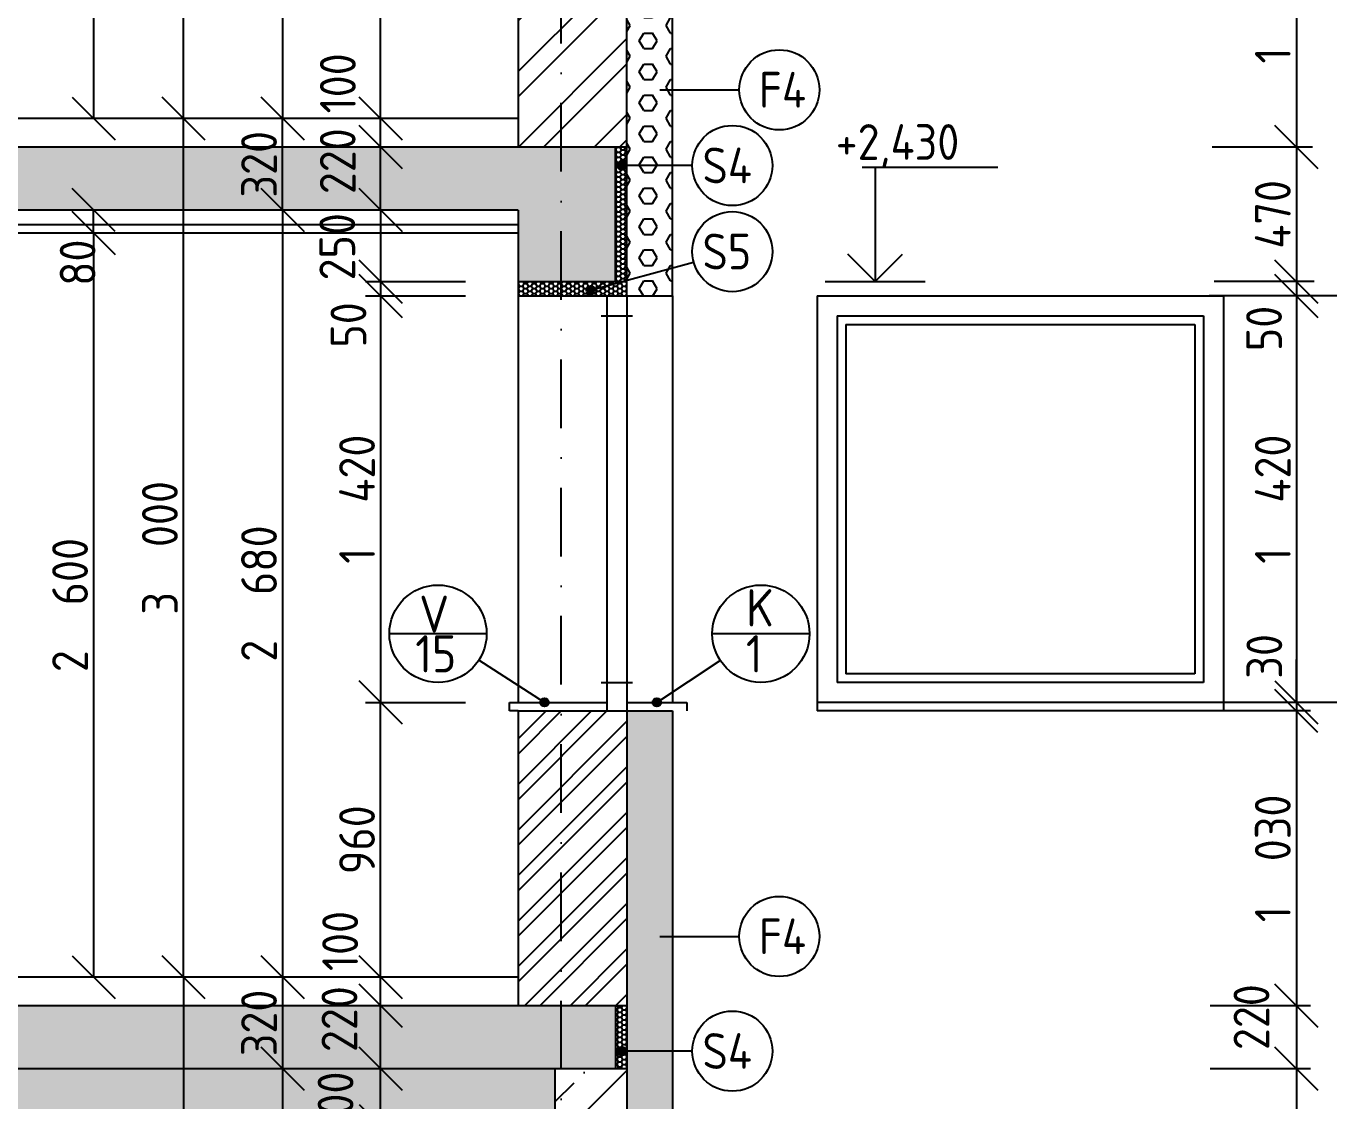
# Model space of a CAD drawing. Extents: x 3792242 to 5145247, y -1546315 to -1031918.
# Drawn here: x 3807620 to 3812174, y -1536076 to -1532321 of the extents above; entities that cross this region are included whole.
import ezdxf

# ---------------------------------------------------------------- set-up
doc = ezdxf.new("R2010")
doc.units = 0
doc.header["$MEASUREMENT"] = 0
doc.linetypes.add('BODKOCIARKOVANA_3', pattern=[5.6, 3, -1.3, 0, -1.3])
doc.layers.get('0').update_dxf_attribs({"linetype": 'CONTINUOUS'})
doc.layers.get('Defpoints').update_dxf_attribs({"color": 61, "linetype": 'CONTINUOUS'})
for name, color, linetype in [('KÓTY', 4, 'CONTINUOUS'), ('MÚRY', 1, 'CONTINUOUS'), ('OKNÁ', 143, 'CONTINUOUS'), ('osi', 253, 'CONTINUOUS'), ('TENKÁ', 7, 'CONTINUOUS'), ('ŠRAFY', 82, 'CONTINUOUS'), ('šrafy-múry', 8, 'CONTINUOUS')]:
    doc.layers.add(name, color=color, linetype=linetype)
doc.styles.add('STYLE1', font='isocp.shx')
doc.dimstyles.new('STANDARD-50', dxfattribs={"dimtxt": 125, "dimasz": 150, "dimexe": 10, "dimexo": 200, "dimgap": 20, "dimtad": 1, "dimdsep": 46, "dimlunit": 6, "dimtxsty": 'STYLE1', "dimblk1": 'OBLIQUE', "dimblk2": 'OBLIQUE', "dimsah": 1, "dimcen": 2.5, "dimse1": 1, "dimse2": 1, "dimadec": 0, "dimazin": 0, "dimtfac": 1, "dimtmove": 1, "dimatfit": 3, "dimldrblk": 'OBLIQUE', "dimfxl": 1, "dimtolj": 1, "dimtzin": 0, "dimarcsym": 0})
pattern_1 = [(45, (42813.19, 2e-09), (53.0330086, 194.4543648), [250, -50, 0, -50])]
pattern_2 = [(0, (-633448.807, -32883.5), (15, 8.660254038), [10, -20]), (120, (-633448.807, -32883.5), (-15, 8.660254038), [10, -20]), (60, (-633448.807, -32883.5), (4e-15, 17.320508076), [-20, 10])]
pattern_3 = [(0, (-652064.81, -17883.5), (0, 54.12658774), [31.25, -62.5]), (120, (-652064.81, -17883.5), (-46.875, -27.06329387), [31.25, -62.5]), (60, (-652033.56, -17883.5), (-46.875, 27.06329387), [31.25, -62.5])]

# ---------------------------------------------------------------- blocks, each defined once
blk = doc.blocks.new('_OBLIQUE')
at = {"color": 0, "linetype": 'ByBlock'}
blk.add_line((-0.5, -0.5), (0.5, 0.5), dxfattribs=at)
blk = doc.blocks.new('*D33600')
at = {"layer": 'Defpoints', "color": 0}
for p in [(3809340.2, -1533263.8), (3808859.7, -1534683.8), (3809340.2, -1534683.8)]:
    blk.add_point(p, dxfattribs=at)
at = {"layer": 'KÓTY', "color": 0, "lineweight": -2, "ltscale": 0.25}
blk.add_line((3808859.7, -1533263.8), (3808859.7, -1534683.8), dxfattribs=at)
at = {"layer": 'KÓTY', "color": 0, "linetype": 'ByBlock', "lineweight": -2, "xscale": 150, "yscale": 150, "zscale": 150}
for p, rotation in [((3808859.7, -1533263.8), 90), ((3808859.7, -1534683.8), 270)]:
    blk.add_blockref('_OBLIQUE', p, dxfattribs=dict(at, rotation=rotation))
at = {"layer": 'KÓTY', "color": 0, "insert": (3808777.2, -1533973.8), "char_height": 125, "attachment_point": 5, "rotation": 90, "style": 'STYLE1'}
blk.add_mtext('\\A1;1ﾠ420', dxfattribs=at)
blk = doc.blocks.new('*D33601')
at = {"layer": 'Defpoints', "color": 0}
for p in [(3809340.2, -1533213.8), (3808859.7, -1533263.8), (3809340.2, -1533263.8)]:
    blk.add_point(p, dxfattribs=at)
at = {"layer": 'KÓTY', "color": 0, "lineweight": -2, "ltscale": 0.25}
blk.add_line((3808859.7, -1533213.8), (3808859.7, -1533263.8), dxfattribs=at)
at = {"layer": 'KÓTY', "color": 0, "linetype": 'ByBlock', "lineweight": -2, "xscale": 150, "yscale": 150, "zscale": 150}
for p, rotation in [((3808859.7, -1533213.8), 90), ((3808859.7, -1533263.8), 270)]:
    blk.add_blockref('_OBLIQUE', p, dxfattribs=dict(at, rotation=rotation))
at = {"layer": 'KÓTY', "color": 0, "insert": (3808747.2, -1533365), "char_height": 125, "attachment_point": 5, "rotation": 90, "style": 'STYLE1'}
blk.add_mtext('\\A1;50', dxfattribs=at)
blk = doc.blocks.new('*D33602')
at = {"layer": 'Defpoints', "color": 0}
for p in [(3809340.2, -1532963.8), (3808859.7, -1533213.8), (3809340.2, -1533213.8)]:
    blk.add_point(p, dxfattribs=at)
at = {"layer": 'KÓTY', "color": 0, "lineweight": -2, "ltscale": 0.25}
blk.add_line((3808859.7, -1532963.8), (3808859.7, -1533213.8), dxfattribs=at)
at = {"layer": 'KÓTY', "color": 0, "linetype": 'ByBlock', "lineweight": -2, "xscale": 150, "yscale": 150, "zscale": 150}
for p, rotation in [((3808859.7, -1532963.8), 90), ((3808859.7, -1533213.8), 270)]:
    blk.add_blockref('_OBLIQUE', p, dxfattribs=dict(at, rotation=rotation))
at = {"layer": 'KÓTY', "color": 0, "insert": (3808708.2, -1533092), "char_height": 125, "attachment_point": 5, "rotation": 90, "style": 'STYLE1'}
blk.add_mtext('\\A1;250', dxfattribs=at)
blk = doc.blocks.new('*D33603')
at = {"layer": 'Defpoints', "color": 0}
for p in [(3808859.7, -1532743.8), (3809340.2, -1532743.8), (3809340.2, -1532963.8)]:
    blk.add_point(p, dxfattribs=at)
at = {"layer": 'KÓTY', "color": 0, "lineweight": -2, "ltscale": 0.25}
blk.add_line((3808859.7, -1532963.8), (3808859.7, -1532743.8), dxfattribs=at)
at = {"layer": 'KÓTY', "color": 0, "linetype": 'ByBlock', "lineweight": -2, "xscale": 150, "yscale": 150, "zscale": 150}
for p, rotation in [((3808859.7, -1532743.8), 90), ((3808859.7, -1532963.8), 270)]:
    blk.add_blockref('_OBLIQUE', p, dxfattribs=dict(at, rotation=rotation))
at = {"layer": 'KÓTY', "color": 0, "insert": (3808709.7, -1532793), "char_height": 125, "attachment_point": 5, "rotation": 90, "style": 'STYLE1'}
blk.add_mtext('\\A1;220', dxfattribs=at)
blk = doc.blocks.new('*D33604')
at = {"layer": 'Defpoints', "color": 0}
for p in [(3808859.7, -1532643.8), (3808859.7, -1532643.8), (3808859.7, -1532743.8)]:
    blk.add_point(p, dxfattribs=at)
at = {"layer": 'KÓTY', "color": 0, "lineweight": -2, "ltscale": 0.25}
blk.add_line((3808859.7, -1532743.8), (3808859.7, -1532643.8), dxfattribs=at)
at = {"layer": 'KÓTY', "color": 0, "linetype": 'ByBlock', "lineweight": -2, "xscale": 150, "yscale": 150, "zscale": 150}
for p, rotation in [((3808859.7, -1532643.8), 90), ((3808859.7, -1532743.8), 270)]:
    blk.add_blockref('_OBLIQUE', p, dxfattribs=dict(at, rotation=rotation))
at = {"layer": 'KÓTY', "color": 0, "insert": (3808710.2, -1532521), "char_height": 125, "attachment_point": 5, "rotation": 90, "style": 'STYLE1'}
blk.add_mtext('\\A1;100', dxfattribs=at)
blk = doc.blocks.new('*D33605')
at = {"layer": 'Defpoints', "color": 0}
for p in [(3808859.7, -1534683.8), (3808859.7, -1534683.8), (3808859.7, -1535643.8)]:
    blk.add_point(p, dxfattribs=at)
at = {"layer": 'KÓTY', "color": 0, "lineweight": -2, "ltscale": 0.25}
blk.add_line((3808859.7, -1535643.8), (3808859.7, -1534683.8), dxfattribs=at)
at = {"layer": 'KÓTY', "color": 0, "linetype": 'ByBlock', "lineweight": -2, "xscale": 150, "yscale": 150, "zscale": 150}
for p, rotation in [((3808859.7, -1534683.8), 90), ((3808859.7, -1535643.8), 270)]:
    blk.add_blockref('_OBLIQUE', p, dxfattribs=dict(at, rotation=rotation))
at = {"layer": 'KÓTY', "color": 0, "insert": (3808777.2, -1535163.8), "char_height": 125, "attachment_point": 5, "rotation": 90, "style": 'STYLE1'}
blk.add_mtext('\\A1;960', dxfattribs=at)
blk = doc.blocks.new('*D33609')
at = {"layer": 'Defpoints', "color": 0}
for p in [(3808859.7, -1531683.8), (3808859.7, -1531683.8), (3808859.7, -1532643.8)]:
    blk.add_point(p, dxfattribs=at)
at = {"layer": 'KÓTY', "color": 0, "lineweight": -2, "ltscale": 0.25}
blk.add_line((3808859.7, -1532643.8), (3808859.7, -1531683.8), dxfattribs=at)
at = {"layer": 'KÓTY', "color": 0, "linetype": 'ByBlock', "lineweight": -2, "xscale": 150, "yscale": 150, "zscale": 150}
for p, rotation in [((3808859.7, -1531683.8), 90), ((3808859.7, -1532643.8), 270)]:
    blk.add_blockref('_OBLIQUE', p, dxfattribs=dict(at, rotation=rotation))
at = {"layer": 'KÓTY', "color": 0, "insert": (3808777.2, -1532163.8), "char_height": 125, "attachment_point": 5, "rotation": 90, "style": 'STYLE1'}
blk.add_mtext('\\A1;960', dxfattribs=at)
blk = doc.blocks.new('*D33610')
at = {"layer": 'Defpoints', "color": 0}
for p in [(3808859.7, -1535743.8), (3809340.2, -1535743.8), (3809340.2, -1535963.8)]:
    blk.add_point(p, dxfattribs=at)
at = {"layer": 'KÓTY', "color": 0, "lineweight": -2, "ltscale": 0.25}
blk.add_line((3808859.7, -1535963.8), (3808859.7, -1535743.8), dxfattribs=at)
at = {"layer": 'KÓTY', "color": 0, "linetype": 'ByBlock', "lineweight": -2, "xscale": 150, "yscale": 150, "zscale": 150}
for p, rotation in [((3808859.7, -1535743.8), 90), ((3808859.7, -1535963.8), 270)]:
    blk.add_blockref('_OBLIQUE', p, dxfattribs=dict(at, rotation=rotation))
at = {"layer": 'KÓTY', "color": 0, "insert": (3808715.7, -1535790.5), "char_height": 125, "attachment_point": 5, "rotation": 90, "style": 'STYLE1'}
blk.add_mtext('\\A1;220', dxfattribs=at)
blk = doc.blocks.new('*D33611')
at = {"layer": 'Defpoints', "color": 0}
for p in [(3808859.7, -1535643.8), (3808859.7, -1535643.8), (3808859.7, -1535743.8)]:
    blk.add_point(p, dxfattribs=at)
at = {"layer": 'KÓTY', "color": 0, "lineweight": -2, "ltscale": 0.25}
blk.add_line((3808859.7, -1535743.8), (3808859.7, -1535643.8), dxfattribs=at)
at = {"layer": 'KÓTY', "color": 0, "linetype": 'ByBlock', "lineweight": -2, "xscale": 150, "yscale": 150, "zscale": 150}
for p, rotation in [((3808859.7, -1535643.8), 90), ((3808859.7, -1535743.8), 270)]:
    blk.add_blockref('_OBLIQUE', p, dxfattribs=dict(at, rotation=rotation))
at = {"layer": 'KÓTY', "color": 0, "insert": (3808718.2, -1535517.5), "char_height": 125, "attachment_point": 5, "rotation": 90, "style": 'STYLE1'}
blk.add_mtext('\\A1;100', dxfattribs=at)
blk = doc.blocks.new('*D33618')
at = {"layer": 'Defpoints', "color": 0}
for p in [(3808859.7, -1532963.8), (3808517.2, -1535643.8), (3808859.7, -1535643.8)]:
    blk.add_point(p, dxfattribs=at)
at = {"layer": 'KÓTY', "color": 0, "lineweight": -2, "ltscale": 0.25}
blk.add_line((3808517.2, -1532963.8), (3808517.2, -1535643.8), dxfattribs=at)
at = {"layer": 'KÓTY', "color": 0, "linetype": 'ByBlock', "lineweight": -2, "xscale": 150, "yscale": 150, "zscale": 150}
for p, rotation in [((3808517.2, -1532963.8), 90), ((3808517.2, -1535643.8), 270)]:
    blk.add_blockref('_OBLIQUE', p, dxfattribs=dict(at, rotation=rotation))
at = {"layer": 'KÓTY', "color": 0, "insert": (3808434.7, -1534303.8), "char_height": 125, "attachment_point": 5, "rotation": 90, "style": 'STYLE1'}
blk.add_mtext('\\A1;2ﾠ680', dxfattribs=at)
blk = doc.blocks.new('*D33619')
at = {"layer": 'Defpoints', "color": 0}
for p in [(3808196.2, -1533043.8), (3807856.7, -1535643.8), (3808196.2, -1535643.8)]:
    blk.add_point(p, dxfattribs=at)
at = {"layer": 'KÓTY', "color": 0, "lineweight": -2, "ltscale": 0.25}
blk.add_line((3807856.7, -1533043.8), (3807856.7, -1535643.8), dxfattribs=at)
at = {"layer": 'KÓTY', "color": 0, "linetype": 'ByBlock', "lineweight": -2, "xscale": 150, "yscale": 150, "zscale": 150}
for p, rotation in [((3807856.7, -1533043.8), 90), ((3807856.7, -1535643.8), 270)]:
    blk.add_blockref('_OBLIQUE', p, dxfattribs=dict(at, rotation=rotation))
at = {"layer": 'KÓTY', "color": 0, "insert": (3807774.2, -1534343.8), "char_height": 125, "attachment_point": 5, "rotation": 90, "style": 'STYLE1'}
blk.add_mtext('\\A1;2ﾠ600', dxfattribs=at)
blk = doc.blocks.new('*D33620')
at = {"layer": 'Defpoints', "color": 0}
for p in [(3807856.7, -1532963.8), (3807856.7, -1532963.8), (3807856.7, -1533043.8)]:
    blk.add_point(p, dxfattribs=at)
at = {"layer": 'KÓTY', "color": 0, "lineweight": -2, "ltscale": 0.25}
blk.add_line((3807856.7, -1533043.8), (3807856.7, -1532963.8), dxfattribs=at)
at = {"layer": 'KÓTY', "color": 0, "linetype": 'ByBlock', "lineweight": -2, "xscale": 150, "yscale": 150, "zscale": 150}
for p, rotation in [((3807856.7, -1532963.8), 90), ((3807856.7, -1533043.8), 270)]:
    blk.add_blockref('_OBLIQUE', p, dxfattribs=dict(at, rotation=rotation))
at = {"layer": 'KÓTY', "color": 0, "insert": (3807800.7, -1533147.5), "char_height": 125, "attachment_point": 5, "rotation": 90, "style": 'STYLE1'}
blk.add_mtext('\\A1;80', dxfattribs=at)
blk = doc.blocks.new('*D33621')
at = {"layer": 'Defpoints', "color": 0}
for p in [(3808170.7, -1532643.8), (3808504.7, -1532643.8), (3808504.7, -1535643.8)]:
    blk.add_point(p, dxfattribs=at)
at = {"layer": 'KÓTY', "color": 0, "lineweight": -2, "ltscale": 0.25}
blk.add_line((3808170.7, -1535643.8), (3808170.7, -1532643.8), dxfattribs=at)
at = {"layer": 'KÓTY', "color": 0, "linetype": 'ByBlock', "lineweight": -2, "xscale": 150, "yscale": 150, "zscale": 150}
for p, rotation in [((3808170.7, -1532643.8), 90), ((3808170.7, -1535643.8), 270)]:
    blk.add_blockref('_OBLIQUE', p, dxfattribs=dict(at, rotation=rotation))
at = {"layer": 'KÓTY', "color": 0, "insert": (3808088.2, -1534143.8), "char_height": 125, "attachment_point": 5, "rotation": 90, "style": 'STYLE1'}
blk.add_mtext('\\A1;3ﾠ000', dxfattribs=at)
blk = doc.blocks.new('*D33622')
at = {"layer": 'Defpoints', "color": 0}
for p in [(3808170.7, -1529643.8), (3808504.7, -1529643.8), (3808504.7, -1532643.8)]:
    blk.add_point(p, dxfattribs=at)
at = {"layer": 'KÓTY', "color": 0, "lineweight": -2, "ltscale": 0.25}
blk.add_line((3808170.7, -1532643.8), (3808170.7, -1529643.8), dxfattribs=at)
at = {"layer": 'KÓTY', "color": 0, "linetype": 'ByBlock', "lineweight": -2, "xscale": 150, "yscale": 150, "zscale": 150}
for p, rotation in [((3808170.7, -1529643.8), 90), ((3808170.7, -1532643.8), 270)]:
    blk.add_blockref('_OBLIQUE', p, dxfattribs=dict(at, rotation=rotation))
at = {"layer": 'KÓTY', "color": 0, "insert": (3808088.2, -1531143.8), "char_height": 125, "attachment_point": 5, "rotation": 90, "style": 'STYLE1'}
blk.add_mtext('\\A1;3ﾠ000', dxfattribs=at)
blk = doc.blocks.new('*D33624')
at = {"layer": 'Defpoints', "color": 0}
for p in [(3808517.2, -1532643.8), (3808517.2, -1532643.8), (3808517.2, -1532963.8)]:
    blk.add_point(p, dxfattribs=at)
at = {"layer": 'KÓTY', "color": 0, "lineweight": -2, "ltscale": 0.25}
blk.add_line((3808517.2, -1532963.8), (3808517.2, -1532643.8), dxfattribs=at)
at = {"layer": 'KÓTY', "color": 0, "linetype": 'ByBlock', "lineweight": -2, "xscale": 150, "yscale": 150, "zscale": 150}
for p, rotation in [((3808517.2, -1532643.8), 90), ((3808517.2, -1532963.8), 270)]:
    blk.add_blockref('_OBLIQUE', p, dxfattribs=dict(at, rotation=rotation))
at = {"layer": 'KÓTY', "color": 0, "insert": (3808434.7, -1532803.8), "char_height": 125, "attachment_point": 5, "rotation": 90, "style": 'STYLE1'}
blk.add_mtext('\\A1;320', dxfattribs=at)
blk = doc.blocks.new('*D33625')
at = {"layer": 'Defpoints', "color": 0}
for p in [(3808859.7, -1529963.8), (3808517.2, -1532643.8), (3808859.7, -1532643.8)]:
    blk.add_point(p, dxfattribs=at)
at = {"layer": 'KÓTY', "color": 0, "lineweight": -2, "ltscale": 0.25}
blk.add_line((3808517.2, -1529963.8), (3808517.2, -1532643.8), dxfattribs=at)
at = {"layer": 'KÓTY', "color": 0, "linetype": 'ByBlock', "lineweight": -2, "xscale": 150, "yscale": 150, "zscale": 150}
for p, rotation in [((3808517.2, -1529963.8), 90), ((3808517.2, -1532643.8), 270)]:
    blk.add_blockref('_OBLIQUE', p, dxfattribs=dict(at, rotation=rotation))
at = {"layer": 'KÓTY', "color": 0, "insert": (3808434.7, -1531303.8), "char_height": 125, "attachment_point": 5, "rotation": 90, "style": 'STYLE1'}
blk.add_mtext('\\A1;2ﾠ680', dxfattribs=at)
blk = doc.blocks.new('*D33629')
at = {"layer": 'Defpoints', "color": 0}
for p in [(3808196.2, -1530043.8), (3807856.7, -1532643.8), (3808196.2, -1532643.8)]:
    blk.add_point(p, dxfattribs=at)
at = {"layer": 'KÓTY', "color": 0, "lineweight": -2, "ltscale": 0.25}
blk.add_line((3807856.7, -1530043.8), (3807856.7, -1532643.8), dxfattribs=at)
at = {"layer": 'KÓTY', "color": 0, "linetype": 'ByBlock', "lineweight": -2, "xscale": 150, "yscale": 150, "zscale": 150}
for p, rotation in [((3807856.7, -1530043.8), 90), ((3807856.7, -1532643.8), 270)]:
    blk.add_blockref('_OBLIQUE', p, dxfattribs=dict(at, rotation=rotation))
at = {"layer": 'KÓTY', "color": 0, "insert": (3807774.2, -1531343.8), "char_height": 125, "attachment_point": 5, "rotation": 90, "style": 'STYLE1'}
blk.add_mtext('\\A1;2ﾠ600', dxfattribs=at)
blk = doc.blocks.new('*D33636')
at = {"layer": 'Defpoints', "color": 0}
for p in [(3808517.2, -1535643.8), (3808517.2, -1535963.8), (3808517.2, -1535963.8)]:
    blk.add_point(p, dxfattribs=at)
at = {"layer": 'KÓTY', "color": 0, "lineweight": -2, "ltscale": 0.25}
blk.add_line((3808517.2, -1535643.8), (3808517.2, -1535963.8), dxfattribs=at)
at = {"layer": 'KÓTY', "color": 0, "linetype": 'ByBlock', "lineweight": -2, "xscale": 150, "yscale": 150, "zscale": 150}
for p, rotation in [((3808517.2, -1535643.8), 90), ((3808517.2, -1535963.8), 270)]:
    blk.add_blockref('_OBLIQUE', p, dxfattribs=dict(at, rotation=rotation))
at = {"layer": 'KÓTY', "color": 0, "insert": (3808434.7, -1535803.8), "char_height": 125, "attachment_point": 5, "rotation": 90, "style": 'STYLE1'}
blk.add_mtext('\\A1;320', dxfattribs=at)
blk = doc.blocks.new('*D33637')
at = {"layer": 'Defpoints', "color": 0}
for p in [(3809470.2, -1535963.8), (3808517.2, -1539043.8), (3809470.2, -1539043.8)]:
    blk.add_point(p, dxfattribs=at)
at = {"layer": 'KÓTY', "color": 0, "lineweight": -2, "ltscale": 0.25}
blk.add_line((3808517.2, -1535963.8), (3808517.2, -1539043.8), dxfattribs=at)
at = {"layer": 'KÓTY', "color": 0, "linetype": 'ByBlock', "lineweight": -2, "xscale": 150, "yscale": 150, "zscale": 150}
for p, rotation in [((3808517.2, -1535963.8), 90), ((3808517.2, -1539043.8), 270)]:
    blk.add_blockref('_OBLIQUE', p, dxfattribs=dict(at, rotation=rotation))
at = {"layer": 'KÓTY', "color": 0, "insert": (3808434.7, -1537503.8), "char_height": 125, "attachment_point": 5, "rotation": 90, "style": 'STYLE1'}
blk.add_mtext('\\A1;3ﾠ080', dxfattribs=at)
blk = doc.blocks.new('*D33638')
at = {"layer": 'Defpoints', "color": 0}
for p in [(3808859.7, -1535963.8), (3809270.2, -1535963.8), (3809270.2, -1536163.8)]:
    blk.add_point(p, dxfattribs=at)
at = {"layer": 'KÓTY', "color": 0, "lineweight": -2, "ltscale": 0.25}
blk.add_line((3808859.7, -1536163.8), (3808859.7, -1535963.8), dxfattribs=at)
at = {"layer": 'KÓTY', "color": 0, "linetype": 'ByBlock', "lineweight": -2, "xscale": 150, "yscale": 150, "zscale": 150}
for p, rotation in [((3808859.7, -1535963.8), 90), ((3808859.7, -1536163.8), 270)]:
    blk.add_blockref('_OBLIQUE', p, dxfattribs=dict(at, rotation=rotation))
at = {"layer": 'KÓTY', "color": 0, "insert": (3808702.2, -1536088.8), "char_height": 125, "attachment_point": 5, "rotation": 90, "style": 'STYLE1'}
blk.add_mtext('\\A1;200', dxfattribs=at)
blk = doc.blocks.new('*D33641')
at = {"layer": 'Defpoints', "color": 0}
for p in [(3809340.2, -1535643.8), (3808170.7, -1539043.8), (3809470.2, -1539043.8)]:
    blk.add_point(p, dxfattribs=at)
at = {"layer": 'KÓTY', "color": 0, "lineweight": -2, "ltscale": 0.25}
blk.add_line((3808170.7, -1535643.8), (3808170.7, -1539043.8), dxfattribs=at)
at = {"layer": 'KÓTY', "color": 0, "linetype": 'ByBlock', "lineweight": -2, "xscale": 150, "yscale": 150, "zscale": 150}
for p, rotation in [((3808170.7, -1535643.8), 90), ((3808170.7, -1539043.8), 270)]:
    blk.add_blockref('_OBLIQUE', p, dxfattribs=dict(at, rotation=rotation))
at = {"layer": 'KÓTY', "color": 0, "insert": (3808088.2, -1537343.8), "char_height": 125, "attachment_point": 5, "rotation": 90, "style": 'STYLE1'}
blk.add_mtext('\\A1;3ﾠ400', dxfattribs=at)
blk = doc.blocks.new('*D49485')
at = {"layer": 'Defpoints', "color": 0}
for p in [(3809880.2, -1534683.8), (3809880.2, -1539133.8), (3812403.2, -1539133.8)]:
    blk.add_point(p, dxfattribs=at)
at = {"layer": 'KÓTY', "color": 0, "lineweight": -2, "ltscale": 0.25}
blk.add_line((3812403.2, -1534683.8), (3812403.2, -1539133.8), dxfattribs=at)
at = {"layer": 'KÓTY', "color": 0, "linetype": 'ByBlock', "lineweight": -2, "xscale": 150, "yscale": 150, "zscale": 150}
for p, rotation in [((3812403.2, -1534683.8), 90), ((3812403.2, -1539133.8), 270)]:
    blk.add_blockref('_OBLIQUE', p, dxfattribs=dict(at, rotation=rotation))
at = {"layer": 'KÓTY', "color": 0, "insert": (3812320.7, -1536908.8), "char_height": 125, "attachment_point": 5, "rotation": 90, "style": 'STYLE1'}
blk.add_mtext('\\A1;4ﾠ450', dxfattribs=at)
blk = doc.blocks.new('*D49486')
at = {"layer": 'Defpoints', "color": 0}
for p in [(3809680.2, -1535743.8), (3809680.2, -1535963.8), (3812060.2, -1535963.8)]:
    blk.add_point(p, dxfattribs=at)
at = {"layer": 'KÓTY', "color": 0, "lineweight": -2, "ltscale": 0.25}
blk.add_line((3812060.2, -1535743.8), (3812060.2, -1535963.8), dxfattribs=at)
at = {"layer": 'KÓTY', "color": 0, "linetype": 'ByBlock', "lineweight": -2, "xscale": 150, "yscale": 150, "zscale": 150}
for p, rotation in [((3812060.2, -1535743.8), 90), ((3812060.2, -1535963.8), 270)]:
    blk.add_blockref('_OBLIQUE', p, dxfattribs=dict(at, rotation=rotation))
at = {"layer": 'KÓTY', "color": 0, "insert": (3811903.2, -1535783.5), "char_height": 125, "attachment_point": 5, "rotation": 90, "style": 'STYLE1'}
blk.add_mtext('\\A1;220', dxfattribs=at)
blk = doc.blocks.new('*D49487')
at = {"layer": 'Defpoints', "color": 0}
for p in [(3809720.2, -1535963.8), (3809880.2, -1539133.8), (3812060.2, -1539133.8)]:
    blk.add_point(p, dxfattribs=at)
at = {"layer": 'KÓTY', "color": 0, "lineweight": -2, "ltscale": 0.25}
blk.add_line((3812060.2, -1535963.8), (3812060.2, -1539133.8), dxfattribs=at)
at = {"layer": 'KÓTY', "color": 0, "linetype": 'ByBlock', "lineweight": -2, "xscale": 150, "yscale": 150, "zscale": 150}
for p, rotation in [((3812060.2, -1535963.8), 90), ((3812060.2, -1539133.8), 270)]:
    blk.add_blockref('_OBLIQUE', p, dxfattribs=dict(at, rotation=rotation))
at = {"layer": 'KÓTY', "color": 0, "insert": (3811977.7, -1537548.8), "char_height": 125, "attachment_point": 5, "rotation": 90, "style": 'STYLE1'}
blk.add_mtext('\\A1;3ﾠ170', dxfattribs=at)
blk = doc.blocks.new('*D49488')
at = {"layer": 'Defpoints', "color": 0}
for p in [(3809340.2, -1534713.8), (3809340.2, -1535743.8), (3812060.2, -1535743.8)]:
    blk.add_point(p, dxfattribs=at)
at = {"layer": 'KÓTY', "color": 0, "lineweight": -2, "ltscale": 0.25}
blk.add_line((3812060.2, -1534713.8), (3812060.2, -1535743.8), dxfattribs=at)
at = {"layer": 'KÓTY', "color": 0, "linetype": 'ByBlock', "lineweight": -2, "xscale": 150, "yscale": 150, "zscale": 150}
for p, rotation in [((3812060.2, -1534713.8), 90), ((3812060.2, -1535743.8), 270)]:
    blk.add_blockref('_OBLIQUE', p, dxfattribs=dict(at, rotation=rotation))
at = {"layer": 'KÓTY', "color": 0, "insert": (3811977.7, -1535228.8), "char_height": 125, "attachment_point": 5, "rotation": 90, "style": 'STYLE1'}
blk.add_mtext('\\A1;1ﾠ030', dxfattribs=at)
blk = doc.blocks.new('*D49489')
at = {"layer": 'Defpoints', "color": 0}
for p in [(3809650.2, -1534683.8), (3809650.2, -1534713.8), (3812060.2, -1534713.8)]:
    blk.add_point(p, dxfattribs=at)
at = {"layer": 'KÓTY', "color": 0, "lineweight": -2, "ltscale": 0.25}
for p, q in [((3812060.2, -1534683.8), (3812060.2, -1534533.8)), ((3812060.2, -1534683.8), (3812060.2, -1534713.8)), ((3812060.2, -1534713.8), (3812060.2, -1534863.8))]:
    blk.add_line(p, q, dxfattribs=at)
at = {"layer": 'KÓTY', "color": 0, "linetype": 'ByBlock', "lineweight": -2, "xscale": 150, "yscale": 150, "zscale": 150}
for p, rotation in [((3812060.2, -1534683.8), 270), ((3812060.2, -1534713.8), 90)]:
    blk.add_blockref('_OBLIQUE', p, dxfattribs=dict(at, rotation=rotation))
at = {"layer": 'KÓTY', "color": 0, "insert": (3811948.2, -1534523), "char_height": 125, "attachment_point": 5, "rotation": 90, "style": 'STYLE1'}
blk.add_mtext('\\A1;30', dxfattribs=at)
blk = doc.blocks.new('*D49490')
at = {"layer": 'Defpoints', "color": 0}
for p in [(3809340.2, -1531713.8), (3809340.2, -1532743.8), (3812060.2, -1532743.8)]:
    blk.add_point(p, dxfattribs=at)
at = {"layer": 'KÓTY', "color": 0, "lineweight": -2, "ltscale": 0.25}
blk.add_line((3812060.2, -1531713.8), (3812060.2, -1532743.8), dxfattribs=at)
at = {"layer": 'KÓTY', "color": 0, "linetype": 'ByBlock', "lineweight": -2, "xscale": 150, "yscale": 150, "zscale": 150}
for p, rotation in [((3812060.2, -1531713.8), 90), ((3812060.2, -1532743.8), 270)]:
    blk.add_blockref('_OBLIQUE', p, dxfattribs=dict(at, rotation=rotation))
at = {"layer": 'KÓTY', "color": 0, "insert": (3811977.7, -1532228.8), "char_height": 125, "attachment_point": 5, "rotation": 90, "style": 'STYLE1'}
blk.add_mtext('\\A1;1ﾠ030', dxfattribs=at)
blk = doc.blocks.new('*D49496')
at = {"layer": 'Defpoints', "color": 0}
for p in [(3809680.2, -1532743.8), (3809680.2, -1533213.8), (3812060.2, -1533213.8)]:
    blk.add_point(p, dxfattribs=at)
at = {"layer": 'KÓTY', "color": 0, "lineweight": -2, "ltscale": 0.25}
blk.add_line((3812060.2, -1532743.8), (3812060.2, -1533213.8), dxfattribs=at)
at = {"layer": 'KÓTY', "color": 0, "linetype": 'ByBlock', "lineweight": -2, "xscale": 150, "yscale": 150, "zscale": 150}
for p, rotation in [((3812060.2, -1532743.8), 90), ((3812060.2, -1533213.8), 270)]:
    blk.add_blockref('_OBLIQUE', p, dxfattribs=dict(at, rotation=rotation))
at = {"layer": 'KÓTY', "color": 0, "insert": (3811977.7, -1532978.8), "char_height": 125, "attachment_point": 5, "rotation": 90, "style": 'STYLE1'}
blk.add_mtext('\\A1;470', dxfattribs=at)
blk = doc.blocks.new('*D49497')
at = {"layer": 'Defpoints', "color": 0}
for p in [(3809340.2, -1533213.8), (3809340.2, -1533263.8), (3812060.2, -1533263.8)]:
    blk.add_point(p, dxfattribs=at)
at = {"layer": 'KÓTY', "color": 0, "lineweight": -2, "ltscale": 0.25}
blk.add_line((3812060.2, -1533213.8), (3812060.2, -1533263.8), dxfattribs=at)
at = {"layer": 'KÓTY', "color": 0, "linetype": 'ByBlock', "lineweight": -2, "xscale": 150, "yscale": 150, "zscale": 150}
for p, rotation in [((3812060.2, -1533213.8), 90), ((3812060.2, -1533263.8), 270)]:
    blk.add_blockref('_OBLIQUE', p, dxfattribs=dict(at, rotation=rotation))
at = {"layer": 'KÓTY', "color": 0, "insert": (3811947.2, -1533377.5), "char_height": 125, "attachment_point": 5, "rotation": 90, "style": 'STYLE1'}
blk.add_mtext('\\A1;50', dxfattribs=at)
blk = doc.blocks.new('*D49498')
at = {"layer": 'Defpoints', "color": 0}
for p in [(3809340.2, -1533263.8), (3809340.2, -1534683.8), (3812060.2, -1534683.8)]:
    blk.add_point(p, dxfattribs=at)
at = {"layer": 'KÓTY', "color": 0, "lineweight": -2, "ltscale": 0.25}
blk.add_line((3812060.2, -1533263.8), (3812060.2, -1534683.8), dxfattribs=at)
at = {"layer": 'KÓTY', "color": 0, "linetype": 'ByBlock', "lineweight": -2, "xscale": 150, "yscale": 150, "zscale": 150}
for p, rotation in [((3812060.2, -1533263.8), 90), ((3812060.2, -1534683.8), 270)]:
    blk.add_blockref('_OBLIQUE', p, dxfattribs=dict(at, rotation=rotation))
at = {"layer": 'KÓTY', "color": 0, "insert": (3811977.7, -1533973.8), "char_height": 125, "attachment_point": 5, "rotation": 90, "style": 'STYLE1'}
blk.add_mtext('\\A1;1ﾠ420', dxfattribs=at)

msp = doc.modelspace()

# ---------------------------------------------------------------- hatches: boundary and pattern name
at = {"layer": 'TENKÁ'}
h = msp.add_hatch(color=256, dxfattribs=at)
h.dxf.hatch_style = 1
h.paths.add_polyline_path([(3809702.693, -1532793.176, -2.41421356), (3809687.693, -1532808.176, -0.41421356)])
h = msp.add_hatch(color=256, dxfattribs=at)
h.dxf.hatch_style = 1
h.paths.add_polyline_path([(3809593.693, -1533228.946, 2.41421356), (3809608.693, -1533243.946, 0.41421356)])
h = msp.add_hatch(color=256, dxfattribs=at)
h.dxf.hatch_style = 1
h.paths.add_polyline_path([(3809432.193, -1534668.77, -2.41421356), (3809417.193, -1534683.77, -0.41421356)])
h = msp.add_hatch(color=256, dxfattribs=at)
h.dxf.hatch_style = 1
h.paths.add_polyline_path([(3809825.193, -1534668.77, -2.41421356), (3809810.193, -1534683.77, -0.41421356)])
h = msp.add_hatch(color=256, dxfattribs=at)
h.dxf.hatch_style = 1
h.paths.add_polyline_path([(3809702.693, -1535887.176, -2.41421356), (3809687.693, -1535902.176, -0.41421356)])
at = {"layer": 'ŠRAFY'}
h = msp.add_hatch(dxfattribs=at)
h.set_pattern_fill('ANSI32', color=256, scale=500)
h.set_pattern_definition([(45, (10351.7, -401519.38), (-132.5825215, 132.5825215), []), (45, (10440.08, -401519.38), (-132.5825215, 132.5825215), [])])
h.paths.add_polyline_path([(3809720.193, -1532743.77), (3809720.193, -1531713.77), (3809340.193, -1531713.77), (3809340.193, -1532643.77), (3809340.193, -1532743.77)])
h = msp.add_hatch(dxfattribs=at)
h.set_pattern_fill('HEX', color=256, scale=250)
h.set_pattern_definition(pattern_3)
h.paths.add_polyline_path([(3809720.193, -1533213.77), (3809720.193, -1533263.77), (3809880.193, -1533263.77), (3809880.193, -1531713.77), (3809720.193, -1531713.77), (3809720.193, -1532743.77)])
h = msp.add_hatch(dxfattribs=at)
h.set_pattern_fill('HONEY', color=256, scale=80)
h.set_pattern_definition(pattern_2)
h.paths.add_polyline_path([(3809720.193, -1532743.77), (3809680.193, -1532743.77), (3809680.193, -1532963.77), (3809720.193, -1532963.77)])
h = msp.add_hatch(dxfattribs=at)
h.set_pattern_fill('HONEY', color=256, scale=80)
h.set_pattern_definition(pattern_2)
h.paths.add_polyline_path([(3809680.193, -1533213.77), (3809720.193, -1533213.77), (3809720.193, -1532963.77), (3809680.193, -1532963.77)])
h = msp.add_hatch(dxfattribs=at)
h.set_pattern_fill('HONEY', color=256, scale=80)
h.set_pattern_definition([(0, (-633788.807, -32883.5), (15, 8.660254038), [10, -20]), (120, (-633788.807, -32883.5), (-15, 8.660254038), [10, -20]), (60, (-633788.807, -32883.5), (3e-15, 17.320508076), [-20, 10])])
h.paths.add_polyline_path([(3809340.193, -1533213.77), (3809340.193, -1533263.77), (3809720.193, -1533263.77), (3809720.193, -1533213.77)])
h = msp.add_hatch(dxfattribs=at)
h.set_pattern_fill('HONEY', color=256, scale=80)
h.set_pattern_definition([(0, (-633788.807, -32883.5), (15, 8.660254038), [10, -20]), (120, (-633788.807, -32883.5), (-15, 8.660254038), [10, -20]), (60, (-633788.807, -32883.5), (3e-15, 17.320508076), [-20, 10])])
h.paths.add_polyline_path([(3809720.193, -1533263.77), (3809720.193, -1533213.77), (3809650.193, -1533213.77), (3809620.193, -1533213.77), (3809550.193, -1533213.77), (3809480.193, -1533213.77), (3809410.193, -1533213.77), (3809340.193, -1533213.77), (3809340.193, -1533263.77), (3809410.193, -1533263.77)])
h = msp.add_hatch(dxfattribs=at)
h.set_pattern_fill('ANSI32', color=256, scale=300)
h.set_pattern_definition([(45, (42813.19, 0), (-79.549513, 79.549513), []), (45, (42866.23, 0), (-79.549513, 79.549513), [])])
h.paths.add_polyline_path([(3809720.193, -1534713.77), (3809340.193, -1534713.77), (3809340.193, -1535643.77), (3809340.193, -1535743.77), (3809720.193, -1535743.77)])
h = msp.add_hatch(dxfattribs=at)
h.set_pattern_fill('HEX', color=256, scale=250)
h.set_pattern_definition(pattern_3)
h.paths.add_polyline_path([(3809720.193, -1535963.77), (3809720.193, -1539313.77), (3809720.193, -1539513.77), (3809720.193, -1539843.77), (3809880.193, -1539843.77), (3809880.193, -1539433.77), (3809880.193, -1539325.411), (3809880.193, -1539308.589), (3809880.193, -1539183.77), (3809880.193, -1539133.77), (3809880.193, -1534713.77), (3809720.193, -1534713.77), (3809720.193, -1535743.77)])
h = msp.add_hatch(dxfattribs=at)
h.set_pattern_fill('HONEY', color=256, scale=80)
h.set_pattern_definition([(0, (-633458.807, -32883.5), (15, 8.660254038), [10, -20]), (120, (-633458.807, -32883.5), (-15, 8.660254038), [10, -20]), (60, (-633458.807, -32883.5), (4e-15, 17.320508076), [-20, 10])])
h.paths.add_polyline_path([(3809720.193, -1535743.77), (3809680.193, -1535743.77), (3809680.193, -1535963.77), (3809720.193, -1535963.77)])
h = msp.add_hatch(dxfattribs=at)
h.set_pattern_fill('HEX', color=256, scale=250)
h.set_pattern_definition([(0, (-647086.31, 2760.27), (0, 54.12658774), [31.25, -62.5]), (120, (-647086.31, 2760.27), (-46.875, -27.06329387), [31.25, -62.5]), (60, (-647055.06, 2760.27), (-46.875, 27.06329387), [31.25, -62.5])])
h.paths.add_polyline_path([(3801130.193, -1535963.77), (3801130.193, -1536163.77), (3809270.193, -1536163.77), (3809270.193, -1536563.77), (3809470.193, -1536563.77), (3809470.193, -1535963.77)])
at = {"layer": 'šrafy-múry'}
h = msp.add_hatch(dxfattribs=at)
h.set_pattern_fill('ANSI36', color=253, scale=800)
h.set_pattern_definition([(45, (-139994.81, -29883.5), (53.0330086, 194.4543648), [250, -50, 0, -50])])
h.paths.add_polyline_path([(3796080.193, -1533213.77), (3796420.193, -1533213.77), (3796420.193, -1532963.77), (3801370.193, -1532963.77), (3801535.193, -1532963.77), (3803835.193, -1532963.77), (3803950.193, -1532963.77), (3804950.193, -1532963.77), (3805065.193, -1532963.77), (3809340.193, -1532963.77), (3809340.193, -1533213.77), (3809680.193, -1533213.77), (3809680.193, -1532743.77), (3796080.193, -1532743.77)])
h = msp.add_hatch(dxfattribs=at)
h.set_pattern_fill('ANSI36', color=253, scale=800, angle=360)
h.set_pattern_definition(pattern_1)
h.paths.add_polyline_path([(3804965.193, -1535743.77), (3804850.193, -1535743.77), (3803950.193, -1535743.77), (3803835.193, -1535743.77), (3801650.193, -1535743.77), (3801400.193, -1535743.77), (3796420.193, -1535743.77), (3796080.193, -1535743.77), (3796080.193, -1535963.77), (3796980.193, -1535963.77), (3797280.193, -1535963.77), (3800990.193, -1535963.77), (3801130.193, -1535963.77), (3809470.193, -1535963.77), (3809680.193, -1535963.77), (3809680.193, -1535743.77), (3809340.193, -1535743.77)])
h = msp.add_hatch(dxfattribs=at)
h.set_pattern_fill('ANSI36', color=253, scale=800, angle=360)
h.set_pattern_definition(pattern_1)
h.paths.add_polyline_path([(3809470.193, -1539313.77), (3809470.193, -1539113.77), (3809470.193, -1536563.77), (3809470.193, -1536063.77), (3809470.193, -1535963.77), (3809720.193, -1535963.77), (3809720.193, -1539313.77)])

# ---------------------------------------------------------------- linework, layer by layer
at = {"layer": 'KÓTY', "ltscale": 0.25}
for p, q in [((3812116.096, -1532743.77), (3811766.096, -1532743.77)), ((3808806.29, -1533213.77), (3809156.29, -1533213.77)), ((3810413.193, -1533213.77), (3810763.193, -1533213.77)), ((3812122.596, -1533213.77), (3811772.596, -1533213.77)), ((3808806.29, -1533263.77), (3809156.29, -1533263.77)), ((3812105.096, -1533263.77), (3811755.096, -1533263.77)), ((3812223.096, -1533263.77), (3811873.096, -1533263.77)), ((3812448.096, -1533263.77), (3812098.096, -1533263.77)), ((3808806.29, -1534683.77), (3809156.29, -1534683.77)), ((3812109.096, -1534683.77), (3811759.096, -1534683.77)), ((3812452.096, -1534683.77), (3812102.096, -1534683.77)), ((3812109.096, -1534713.77), (3811759.096, -1534713.77)), ((3812109.096, -1535743.77), (3811759.096, -1535743.77)), ((3812109.096, -1535963.77), (3811759.096, -1535963.77))]:
    msp.add_line(p, q, dxfattribs=at)
at = {"layer": 'MÚRY'}
for p, q in [((3809340.193, -1531713.77), (3809340.193, -1532643.77)), ((3809880.193, -1533263.77), (3809880.193, -1531713.77)), ((3809340.193, -1532643.77), (3805065.193, -1532643.77)), ((3809340.193, -1532963.77), (3805065.193, -1532963.77)), ((3809340.193, -1532963.77), (3809340.193, -1533263.77)), ((3809340.193, -1533263.77), (3809880.193, -1533263.77)), ((3809340.193, -1534713.77), (3809340.193, -1535643.77)), ((3809340.193, -1534713.77), (3809880.193, -1534713.77)), ((3809880.193, -1534713.77), (3809880.193, -1539133.77)), ((3809340.193, -1535643.77), (3805065.193, -1535643.77))]:
    msp.add_line(p, q, dxfattribs=at)
at = {"layer": 'OKNÁ', "ltscale": 0.25}
for p, q in [((3809835.693, -1532543.879), (3810113.054, -1532543.879)), ((3809948.693, -1532808.176), (3809702.693, -1532808.176)), ((3809593.693, -1533243.946), (3809953.626, -1533145.783)), ((3809650.193, -1533263.77), (3809650.193, -1534713.77)), ((3809720.193, -1533263.77), (3809720.193, -1534713.77)), ((3809630.193, -1533333.77), (3809740.193, -1533333.77)), ((3809630.193, -1534613.77), (3809740.193, -1534613.77)), ((3809835.693, -1535501.481), (3810113.054, -1535501.481)), ((3809948.693, -1535902.176), (3809702.693, -1535902.176))]:
    msp.add_line(p, q, dxfattribs=at)
at = {"layer": 'OKNÁ'}
for p, q in [((3810485.193, -1533363.77), (3811705.193, -1533363.77)), ((3810485.193, -1533363.77), (3810485.193, -1534583.77)), ((3811705.193, -1533363.77), (3811705.193, -1534583.77)), ((3811705.193, -1534583.77), (3810485.193, -1534583.77))]:
    msp.add_line(p, q, dxfattribs=at)
at = {"layer": 'OKNÁ', "ltscale": 0.25}
for centre in [(3810253.054, -1532543.879), (3810088.693, -1532808.176), (3810088.693, -1533108.946), (3810253.054, -1535501.481), (3810088.693, -1535902.176)]:
    msp.add_circle(centre, 140, dxfattribs=at)
at = {"layer": 'osi', "linetype": 'BODKOCIARKOVANA_3', "ltscale": 80}
msp.add_line((3809490.193, -1542239.5), (3809490.193, -1519829.5), dxfattribs=at)
msp.add_line((3809490.193, -1542239.5), (3809490.193, -1519829.5), dxfattribs=at)
at = {"layer": 'TENKÁ'}
for p, q in [((3809720.193, -1533263.77), (3809720.193, -1531713.77)), ((3809340.193, -1532643.77), (3809340.193, -1532743.77)), ((3809720.193, -1532743.77), (3796040.193, -1532743.77)), ((3809680.193, -1533213.77), (3809680.193, -1532743.77)), ((3805065.193, -1533013.77), (3809340.193, -1533013.77)), ((3805065.193, -1533043.77), (3809340.193, -1533043.77)), ((3809340.193, -1533213.77), (3809720.193, -1533213.77)), ((3809340.193, -1533213.77), (3809720.193, -1533213.77)), ((3809340.193, -1533263.77), (3809340.193, -1534683.77)), ((3809880.193, -1533263.77), (3809880.193, -1534683.77)), ((3810385.193, -1533263.77), (3811805.193, -1533263.77)), ((3810385.193, -1533263.77), (3810385.193, -1534713.77)), ((3811805.193, -1533263.77), (3811805.193, -1534713.77)), ((3810455.193, -1533333.77), (3811735.193, -1533333.77)), ((3810455.193, -1533333.77), (3810455.193, -1534613.77)), ((3811735.193, -1533333.77), (3811735.193, -1534613.77)), ((3809432.193, -1534683.77), (3809203.06, -1534536.002)), ((3809825.193, -1534683.77), (3810046.757, -1534537.518)), ((3811735.193, -1534613.77), (3810455.193, -1534613.77)), ((3809310.193, -1534683.77), (3809650.193, -1534683.77)), ((3809310.193, -1534713.77), (3809310.193, -1534683.77)), ((3809720.193, -1534683.77), (3809930.193, -1534683.77)), ((3809930.193, -1534683.77), (3809930.193, -1534713.77)), ((3811805.193, -1534683.77), (3810385.193, -1534683.77)), ((3809340.193, -1534713.77), (3809310.193, -1534713.77)), ((3809720.193, -1534713.77), (3809720.193, -1539513.77)), ((3811805.193, -1534713.77), (3810385.193, -1534713.77)), ((3809340.193, -1535643.77), (3809340.193, -1535743.77)), ((3809720.193, -1535743.77), (3796040.193, -1535743.77)), ((3809680.193, -1535743.77), (3809680.193, -1535963.77)), ((3809720.193, -1535963.77), (3800940.193, -1535963.77)), ((3809470.193, -1536563.77), (3809470.193, -1535963.77))]:
    msp.add_line(p, q, dxfattribs=at)
at = {"layer": 'TENKÁ', "linetype": 'ByBlock', "ltscale": 0.25}
for p, q in [((3810542.388, -1532813.77), (3811016.286, -1532813.77)), ((3810588.193, -1532813.77), (3810588.193, -1533213.77)), ((3810588.193, -1533213.77), (3810492.733, -1533118.311)), ((3810588.193, -1533213.77), (3810683.652, -1533118.311))]:
    msp.add_line(p, q, dxfattribs=at)
at = {"layer": 'TENKÁ', "ltscale": 0.25}
for p, q in [((3809230.193, -1534443.867), (3808890.193, -1534443.867)), ((3810358.635, -1534443.867), (3810018.635, -1534443.867))]:
    msp.add_line(p, q, dxfattribs=at)
at = {"layer": 'TENKÁ'}
for centre in [(3809702.693, -1532808.176), (3809593.693, -1533243.946), (3809432.193, -1534683.77), (3809825.193, -1534683.77), (3809702.693, -1535902.176)]:
    msp.add_circle(centre, 15, dxfattribs=at)
at = {"layer": 'TENKÁ', "ltscale": 0.25}
for centre in [(3809060.193, -1534443.867), (3810188.635, -1534443.867)]:
    msp.add_circle(centre, 170, dxfattribs=at)

# ---------------------------------------------------------------- texts
at = {"layer": 'TENKÁ', "ltscale": 0.25, "style": 'STYLE1'}
for s, p in [('F4', (3810181.75, -1532606.056)), ('+2,430', (3810450.242, -1532788.444)), ('S4', (3809984.388, -1532870.354)), ('S5', (3809984.388, -1533171.124)), ('F4', (3810181.75, -1535563.658)), ('S4', (3809984.388, -1535964.354))]:
    msp.add_text(s, height=125, dxfattribs=at).set_placement(p)
at = {"layer": 'TENKÁ', "style": 'STYLE1'}
for s, p in [('K', (3810137.105, -1534418.367)), ('V', (3808994.162, -1534440.367)), ('15', (3808980.662, -1534579.003)), ('1', (3810136.105, -1534579.003))]:
    msp.add_text(s, height=130, dxfattribs=at).set_placement(p)

# ---------------------------------------------------------------- dimensions: what is measured, and where the dimension line sits
at = {"layer": 'KÓTY', "ltscale": 0.25}
for base, p1, p2, picture, middle in [((3808170.693, -1529643.77), (3808504.693, -1532643.77), (3808504.693, -1529643.77), '*D33622', (3808088.15, -1531143.77)), ((3808517.193, -1532643.77), (3808859.693, -1529963.77), (3808859.693, -1532643.77), '*D33625', (3808434.65, -1531303.77)), ((3807856.693, -1532643.77), (3808196.193, -1530043.77), (3808196.193, -1532643.77), '*D33629', (3807774.15, -1531343.77)), ((3812060.193, -1532743.77), (3809340.193, -1531713.77), (3809340.193, -1532743.77), '*D49490', (3811977.65, -1532228.77)), ((3808170.693, -1532643.77), (3808504.693, -1535643.77), (3808504.693, -1532643.77), '*D33621', (3808088.15, -1534143.77)), ((3808517.193, -1532643.77), (3808517.193, -1532963.77), (3808517.193, -1532643.77), '*D33624', (3808434.693, -1532803.77)), ((3812060.193, -1533213.77), (3809680.193, -1532743.77), (3809680.193, -1533213.77), '*D49496', (3811977.693, -1532978.77)), ((3808517.193, -1535643.77), (3808859.693, -1532963.77), (3808859.693, -1535643.77), '*D33618', (3808434.65, -1534303.77)), ((3807856.693, -1535643.77), (3808196.193, -1533043.77), (3808196.193, -1535643.77), '*D33619', (3807774.15, -1534343.77)), ((3812060.193, -1534683.77), (3809340.193, -1533263.77), (3809340.193, -1534683.77), '*D49498', (3811977.65, -1533973.77)), ((3812403.193, -1539133.77), (3809880.193, -1534683.77), (3809880.193, -1539133.77), '*D49485', (3812320.65, -1536908.77)), ((3812060.193, -1535743.77), (3809340.193, -1534713.77), (3809340.193, -1535743.77), '*D49488', (3811977.65, -1535228.77)), ((3808170.693, -1539043.77), (3809340.193, -1535643.77), (3809470.193, -1539043.77), '*D33641', (3808088.15, -1537343.77)), ((3808517.193, -1535963.77), (3808517.193, -1535643.77), (3808517.193, -1535963.77), '*D33636', (3808434.693, -1535803.77)), ((3808517.193, -1539043.77), (3809470.193, -1535963.77), (3809470.193, -1539043.77), '*D33637', (3808434.65, -1537503.77)), ((3812060.193, -1539133.77), (3809720.193, -1535963.77), (3809880.193, -1539133.77), '*D49487', (3811977.65, -1537548.77))]:
    dim = msp.add_linear_dim(base=base, p1=p1, p2=p2, angle=90, dimstyle='STANDARD-50', override={"dimtxsty": 'STYLE1', "dimldrblk": 'OBLIQUE'}, dxfattribs=at)
    dim.commit()
    dim.dimension.update_dxf_attribs({"geometry": picture, "text_midpoint": middle})
for base, p1, p2, picture, middle in [((3808859.693, -1531683.77), (3808859.693, -1532643.77), (3808859.693, -1531683.77), '*D33609', (3808777.193, -1532163.77)), ((3808859.693, -1534683.77), (3809340.193, -1533263.77), (3809340.193, -1534683.77), '*D33600', (3808777.15, -1533973.77)), ((3808859.693, -1534683.77), (3808859.693, -1535643.77), (3808859.693, -1534683.77), '*D33605', (3808777.193, -1535163.77))]:
    dim = msp.add_linear_dim(base=base, p1=p1, p2=p2, angle=90, dimstyle='STANDARD-50', dxfattribs=at)
    dim.commit()
    dim.dimension.update_dxf_attribs({"geometry": picture, "text_midpoint": middle})
for base, p1, p2, picture, middle in [((3808859.693, -1532643.77), (3808859.693, -1532743.77), (3808859.693, -1532643.77), '*D33604', (3808792.693, -1532521)), ((3808859.693, -1532743.77), (3809340.193, -1532963.77), (3809340.193, -1532743.77), '*D33603', (3808792.193, -1532793)), ((3808859.693, -1533213.77), (3809340.193, -1532963.77), (3809340.193, -1533213.77), '*D33602', (3808790.693, -1533092)), ((3808859.693, -1533263.77), (3809340.193, -1533213.77), (3809340.193, -1533263.77), '*D33601', (3808829.693, -1533365)), ((3808859.693, -1535643.77), (3808859.693, -1535743.77), (3808859.693, -1535643.77), '*D33611', (3808800.693, -1535517.5)), ((3808859.693, -1535743.77), (3809340.193, -1535963.77), (3809340.193, -1535743.77), '*D33610', (3808798.193, -1535790.5))]:
    dim = msp.add_linear_dim(base=base, p1=p1, p2=p2, angle=90, dimstyle='STANDARD-50', dxfattribs=at)
    dim.commit()
    dim.dimension.update_dxf_attribs({"geometry": picture, "text_midpoint": middle, "dimtype": 160})
for base, p1, p2, picture, middle in [((3807856.693, -1532963.77), (3807856.693, -1533043.77), (3807856.693, -1532963.77), '*D33620', (3807883.193, -1533147.5)), ((3812060.193, -1533263.77), (3809340.193, -1533213.77), (3809340.193, -1533263.77), '*D49497', (3812029.693, -1533377.5)), ((3812060.193, -1534713.77), (3809650.193, -1534683.77), (3809650.193, -1534713.77), '*D49489', (3812030.693, -1534523)), ((3812060.193, -1535963.77), (3809680.193, -1535743.77), (3809680.193, -1535963.77), '*D49486', (3811985.693, -1535783.5)), ((3808859.693, -1535963.77), (3809270.193, -1536163.77), (3809270.193, -1535963.77), '*D33638', (3808784.693, -1536088.77))]:
    dim = msp.add_linear_dim(base=base, p1=p1, p2=p2, angle=90, dimstyle='STANDARD-50', override={"dimtxsty": 'STYLE1', "dimldrblk": 'OBLIQUE'}, dxfattribs=at)
    dim.commit()
    dim.dimension.update_dxf_attribs({"geometry": picture, "text_midpoint": middle, "dimtype": 160})

doc.saveas('drawing.dxf')
